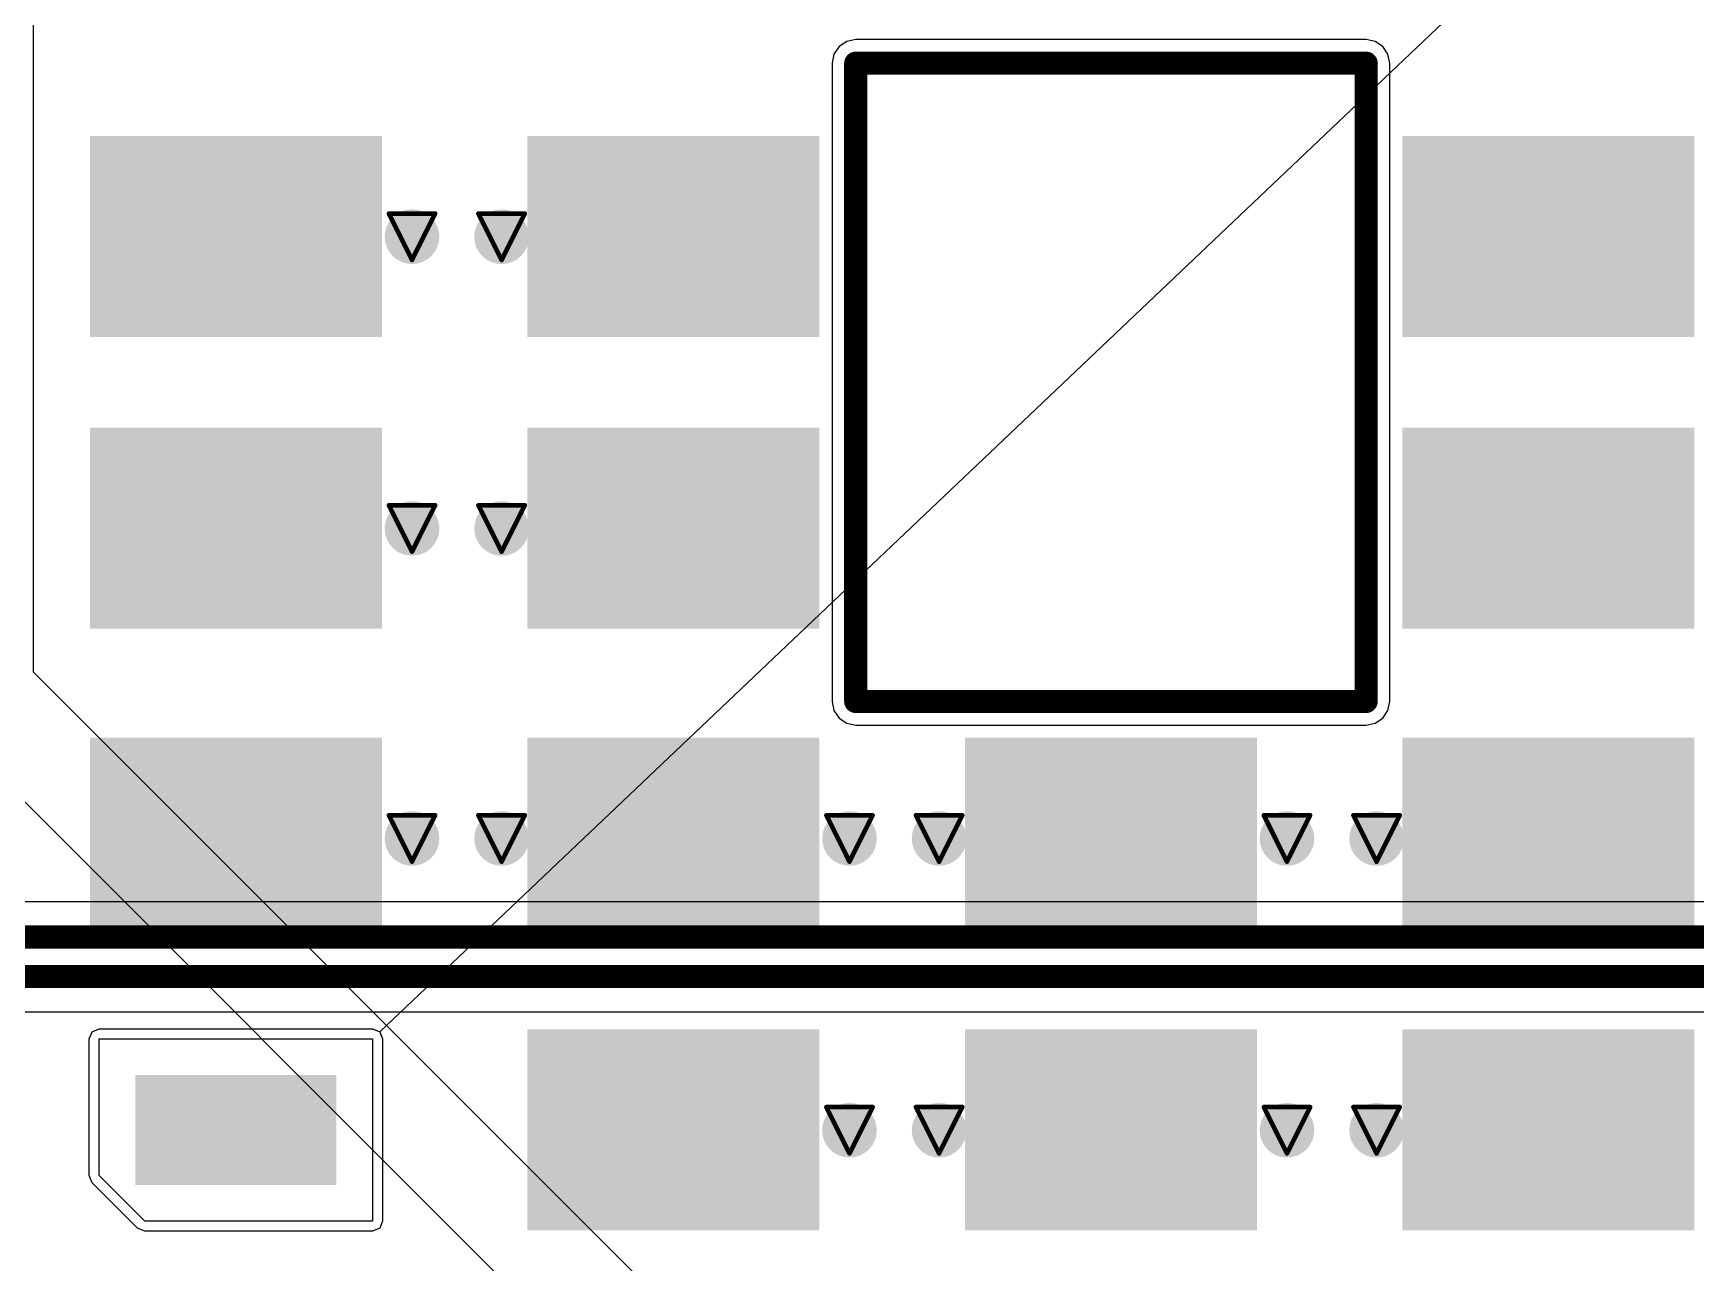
# Model space of a CAD drawing. Header units: inches. Extents: x 0 to 5359, y 0 to 5098.
# Drawn here: x 71.68 to 89.92, y 82.34 to 95.83 of the extents above; entities that cross this region are included whole.
import ezdxf

# ---------------------------------------------------------------- set-up
doc = ezdxf.new("R2010")
doc.units = ezdxf.units.IN
for name, color, linetype in [('Board Outline', 216, 'Continuous'), ('Bottom Layer', 5, 'Continuous'), ('Drill Drawing', 1, 'Continuous'), ('Keep-Out Layer', 6, 'Continuous'), ('Layer 1', 16, 'Continuous'), ('Layer 2', 76, 'Continuous'), ('Multi-Layer', 9, 'Continuous'), ('Top Layer', 1, 'Continuous'), ('Top Paste', 8, 'Continuous'), ('Top Solder', 216, 'Continuous'), ('Via Holes', 16, 'Continuous')]:
    doc.layers.add(name, color=color, linetype=linetype)

# ---------------------------------------------------------------- blocks, each defined once
blk = doc.blocks.new('EC21EFA_512_STD_29')
at = {"layer": 'Top Layer'}
for points in [[(-6, 11.1), (-4, 11.1), (-4, 8.1), (-6, 8.1)], [(-2.6, 11.1), (-0.6, 11.1), (-0.6, 8.1), (-2.6, 8.1)], [(0.6, 11.1), (2.6, 11.1), (2.6, 8.1), (0.6, 8.1)], [(-8.7, 10.6), (-7.7, 10.6), (-7.7, 8.6), (-8.7, 8.6)], [(-9.2, 6.3), (-7.2, 6.3), (-7.2, 3.3), (-9.2, 3.3)], [(-6, 6.3), (-4, 6.3), (-4, 3.3), (-6, 3.3)], [(-2.6, 6.3), (-0.6, 6.3), (-0.6, 3.3), (-2.6, 3.3)], [(0.6, 6.3), (2.6, 6.3), (2.6, 3.3), (0.6, 3.3)], [(-9.2, 1.5), (-7.2, 1.5), (-7.2, -1.5), (-9.2, -1.5)], [(-6, 1.5), (-4, 1.5), (-4, -1.5), (-6, -1.5)], [(-9.2, -3.3), (-7.2, -3.3), (-7.2, -6.3), (-9.2, -6.3)], [(-6, -3.3), (-4, -3.3), (-4, -6.3), (-6, -6.3)], [(-2.6, -3.3), (-0.6, -3.3), (-0.6, -6.3), (-2.6, -6.3)], [(0.6, -3.3), (2.6, -3.3), (2.6, -6.3), (0.6, -6.3)]]:
    blk.add_hatch(color=1, dxfattribs=at).paths.add_polyline_path(points)
at = {"layer": 'Top Paste'}
for points in [[(-6, 11.1), (-4, 11.1), (-4, 8.1), (-6, 8.1)], [(-2.6, 11.1), (-0.6, 11.1), (-0.6, 8.1), (-2.6, 8.1)], [(0.6, 11.1), (2.6, 11.1), (2.6, 8.1), (0.6, 8.1)], [(-8.7, 10.6), (-7.7, 10.6), (-7.7, 8.6), (-8.7, 8.6)], [(-9.2, 6.3), (-7.2, 6.3), (-7.2, 3.3), (-9.2, 3.3)], [(-6, 6.3), (-4, 6.3), (-4, 3.3), (-6, 3.3)], [(-2.6, 6.3), (-0.6, 6.3), (-0.6, 3.3), (-2.6, 3.3)], [(0.6, 6.3), (2.6, 6.3), (2.6, 3.3), (0.6, 3.3)], [(-9.2, 1.5), (-7.2, 1.5), (-7.2, -1.5), (-9.2, -1.5)], [(-6, 1.5), (-4, 1.5), (-4, -1.5), (-6, -1.5)], [(-9.2, -3.3), (-7.2, -3.3), (-7.2, -6.3), (-9.2, -6.3)], [(-6, -3.3), (-4, -3.3), (-4, -6.3), (-6, -6.3)], [(-2.6, -3.3), (-0.6, -3.3), (-0.6, -6.3), (-2.6, -6.3)], [(0.6, -3.3), (2.6, -3.3), (2.6, -6.3), (0.6, -6.3)]]:
    blk.add_hatch(color=8, dxfattribs=at).paths.add_polyline_path(points)
at = {"layer": 'Top Solder'}
for points in [[(-6.102, 11.202), (-3.898, 11.202), (-3.898, 7.998), (-6.102, 7.998)], [(-2.702, 11.202), (-0.498, 11.202), (-0.498, 7.998), (-2.702, 7.998)], [(0.498, 11.202), (2.702, 11.202), (2.702, 7.998), (0.498, 7.998)], [(-8.802, 10.702), (-7.598, 10.702), (-7.598, 8.498), (-8.802, 8.498)], [(-9.302, 6.402), (-7.098, 6.402), (-7.098, 3.198), (-9.302, 3.198)], [(-6.102, 6.402), (-3.898, 6.402), (-3.898, 3.198), (-6.102, 3.198)], [(-2.702, 6.402), (-0.498, 6.402), (-0.498, 3.198), (-2.702, 3.198)], [(0.498, 6.402), (2.702, 6.402), (2.702, 3.198), (0.498, 3.198)], [(-9.302, 1.602), (-7.098, 1.602), (-7.098, -1.602), (-9.302, -1.602)], [(-6.102, 1.602), (-3.898, 1.602), (-3.898, -1.602), (-6.102, -1.602)], [(-9.302, -3.198), (-7.098, -3.198), (-7.098, -6.402), (-9.302, -6.402)], [(-6.102, -3.198), (-3.898, -3.198), (-3.898, -6.402), (-6.102, -6.402)], [(-2.702, -3.198), (-0.498, -3.198), (-0.498, -6.402), (-2.702, -6.402)], [(0.498, -3.198), (2.702, -3.198), (2.702, -6.402), (0.498, -6.402)]]:
    blk.add_hatch(color=216, dxfattribs=at).paths.add_polyline_path(points)
at = {"layer": 'Keep-Out Layer'}
for p, q in [((-3.5, -2.8), (-3.5, 2.8)), ((-3.5, 2.8), (3.5, 2.8)), ((3.5, 2.8), (3.5, -2.8)), ((3.5, -2.8), (-3.5, -2.8))]:
    blk.add_line(p, q, dxfattribs=at)
at = {"layer": 'Top Layer'}
for p, q in [((-9.2, 10.6), (-8.7, 11.1)), ((-8.7, 11.1), (-7.2, 11.1)), ((-7.2, 11.1), (-7.2, 8.1)), ((-9.2, 8.1), (-9.2, 10.6)), ((-7.2, 8.1), (-9.2, 8.1))]:
    blk.add_line(p, q, dxfattribs=at)
at = {"layer": 'Top Solder'}
for p, q in [((-9.278, 10.678), (-8.778, 11.178)), ((-8.778, 11.178), (-8.7, 11.21)), ((-8.7, 11.21), (-7.2, 11.21)), ((-7.2, 11.21), (-7.122, 11.178)), ((-7.122, 11.178), (-7.09, 11.1)), ((-7.09, 11.1), (-7.09, 8.1)), ((-9.31, 10.6), (-9.278, 10.678)), ((-9.31, 8.1), (-9.31, 10.6)), ((-9.278, 8.022), (-9.31, 8.1)), ((-7.09, 8.1), (-7.122, 8.022)), ((-9.2, 7.99), (-9.278, 8.022)), ((-7.2, 7.99), (-9.2, 7.99)), ((-7.122, 8.022), (-7.2, 7.99)), ((-7.122, 8.022), (5006.159, -5275.812))]:
    blk.add_line(p, q, dxfattribs=at)

msp = doc.modelspace()

# ---------------------------------------------------------------- hatches: boundary and pattern name
at = {"layer": 'Bottom Layer'}
h = msp.add_hatch(color=5, dxfattribs=at)
edge = h.paths.add_edge_path()
edge.add_arc((75.832, 93.597), 0.3, 0, 360)
h = msp.add_hatch(color=5, dxfattribs=at)
edge = h.paths.add_edge_path()
edge.add_arc((76.815, 93.597), 0.3, 0, 360)
h = msp.add_hatch(color=5, dxfattribs=at)
edge = h.paths.add_edge_path()
edge.add_arc((75.832, 90.397), 0.3, 0, 360)
h = msp.add_hatch(color=5, dxfattribs=at)
edge = h.paths.add_edge_path()
edge.add_arc((76.815, 90.397), 0.3, 0, 360)
h = msp.add_hatch(color=5, dxfattribs=at)
edge = h.paths.add_edge_path()
edge.add_arc((75.832, 86.997), 0.3, 0, 360)
h = msp.add_hatch(color=5, dxfattribs=at)
edge = h.paths.add_edge_path()
edge.add_arc((76.815, 86.997), 0.3, 0, 360)
h = msp.add_hatch(color=5, dxfattribs=at)
edge = h.paths.add_edge_path()
edge.add_arc((80.632, 86.997), 0.3, 0, 360)
h = msp.add_hatch(color=5, dxfattribs=at)
edge = h.paths.add_edge_path()
edge.add_arc((81.615, 86.997), 0.3, 0, 360)
h = msp.add_hatch(color=5, dxfattribs=at)
edge = h.paths.add_edge_path()
edge.add_arc((85.432, 86.997), 0.3, 0, 360)
h = msp.add_hatch(color=5, dxfattribs=at)
edge = h.paths.add_edge_path()
edge.add_arc((86.415, 86.997), 0.3, 0, 360)
h = msp.add_hatch(color=5, dxfattribs=at)
edge = h.paths.add_edge_path()
edge.add_arc((80.632, 83.797), 0.3, 0, 360)
h = msp.add_hatch(color=5, dxfattribs=at)
edge = h.paths.add_edge_path()
edge.add_arc((81.615, 83.797), 0.3, 0, 360)
h = msp.add_hatch(color=5, dxfattribs=at)
edge = h.paths.add_edge_path()
edge.add_arc((85.432, 83.797), 0.3, 0, 360)
h = msp.add_hatch(color=5, dxfattribs=at)
edge = h.paths.add_edge_path()
edge.add_arc((86.415, 83.797), 0.3, 0, 360)
at = {"layer": 'Layer 1'}
h = msp.add_hatch(color=16, dxfattribs=at)
edge = h.paths.add_edge_path()
edge.add_arc((75.832, 93.597), 0.3, 0, 360)
h = msp.add_hatch(color=16, dxfattribs=at)
edge = h.paths.add_edge_path()
edge.add_arc((76.815, 93.597), 0.3, 0, 360)
h = msp.add_hatch(color=16, dxfattribs=at)
edge = h.paths.add_edge_path()
edge.add_arc((75.832, 90.397), 0.3, 0, 360)
h = msp.add_hatch(color=16, dxfattribs=at)
edge = h.paths.add_edge_path()
edge.add_arc((76.815, 90.397), 0.3, 0, 360)
h = msp.add_hatch(color=16, dxfattribs=at)
edge = h.paths.add_edge_path()
edge.add_arc((75.832, 86.997), 0.3, 0, 360)
h = msp.add_hatch(color=16, dxfattribs=at)
edge = h.paths.add_edge_path()
edge.add_arc((76.815, 86.997), 0.3, 0, 360)
h = msp.add_hatch(color=16, dxfattribs=at)
edge = h.paths.add_edge_path()
edge.add_arc((80.632, 86.997), 0.3, 0, 360)
h = msp.add_hatch(color=16, dxfattribs=at)
edge = h.paths.add_edge_path()
edge.add_arc((81.615, 86.997), 0.3, 0, 360)
h = msp.add_hatch(color=16, dxfattribs=at)
edge = h.paths.add_edge_path()
edge.add_arc((85.432, 86.997), 0.3, 0, 360)
h = msp.add_hatch(color=16, dxfattribs=at)
edge = h.paths.add_edge_path()
edge.add_arc((86.415, 86.997), 0.3, 0, 360)
h = msp.add_hatch(color=16, dxfattribs=at)
edge = h.paths.add_edge_path()
edge.add_arc((80.632, 83.797), 0.3, 0, 360)
h = msp.add_hatch(color=16, dxfattribs=at)
edge = h.paths.add_edge_path()
edge.add_arc((81.615, 83.797), 0.3, 0, 360)
h = msp.add_hatch(color=16, dxfattribs=at)
edge = h.paths.add_edge_path()
edge.add_arc((85.432, 83.797), 0.3, 0, 360)
h = msp.add_hatch(color=16, dxfattribs=at)
edge = h.paths.add_edge_path()
edge.add_arc((86.415, 83.797), 0.3, 0, 360)
at = {"layer": 'Layer 2'}
h = msp.add_hatch(color=76, dxfattribs=at)
edge = h.paths.add_edge_path()
edge.add_arc((75.832, 93.597), 0.3, 0, 360)
h = msp.add_hatch(color=76, dxfattribs=at)
edge = h.paths.add_edge_path()
edge.add_arc((76.815, 93.597), 0.3, 0, 360)
h = msp.add_hatch(color=76, dxfattribs=at)
edge = h.paths.add_edge_path()
edge.add_arc((75.832, 90.397), 0.3, 0, 360)
h = msp.add_hatch(color=76, dxfattribs=at)
edge = h.paths.add_edge_path()
edge.add_arc((76.815, 90.397), 0.3, 0, 360)
h = msp.add_hatch(color=76, dxfattribs=at)
edge = h.paths.add_edge_path()
edge.add_arc((75.832, 86.997), 0.3, 0, 360)
h = msp.add_hatch(color=76, dxfattribs=at)
edge = h.paths.add_edge_path()
edge.add_arc((76.815, 86.997), 0.3, 0, 360)
h = msp.add_hatch(color=76, dxfattribs=at)
edge = h.paths.add_edge_path()
edge.add_arc((80.632, 86.997), 0.3, 0, 360)
h = msp.add_hatch(color=76, dxfattribs=at)
edge = h.paths.add_edge_path()
edge.add_arc((81.615, 86.997), 0.3, 0, 360)
h = msp.add_hatch(color=76, dxfattribs=at)
edge = h.paths.add_edge_path()
edge.add_arc((85.432, 86.997), 0.3, 0, 360)
h = msp.add_hatch(color=76, dxfattribs=at)
edge = h.paths.add_edge_path()
edge.add_arc((86.415, 86.997), 0.3, 0, 360)
h = msp.add_hatch(color=76, dxfattribs=at)
edge = h.paths.add_edge_path()
edge.add_arc((80.632, 83.797), 0.3, 0, 360)
h = msp.add_hatch(color=76, dxfattribs=at)
edge = h.paths.add_edge_path()
edge.add_arc((81.615, 83.797), 0.3, 0, 360)
h = msp.add_hatch(color=76, dxfattribs=at)
edge = h.paths.add_edge_path()
edge.add_arc((85.432, 83.797), 0.3, 0, 360)
h = msp.add_hatch(color=76, dxfattribs=at)
edge = h.paths.add_edge_path()
edge.add_arc((86.415, 83.797), 0.3, 0, 360)
at = {"layer": 'Top Layer'}
h = msp.add_hatch(color=1, dxfattribs=at)
edge = h.paths.add_edge_path()
edge.add_arc((75.832, 93.597), 0.3, 0, 360)
h = msp.add_hatch(color=1, dxfattribs=at)
edge = h.paths.add_edge_path()
edge.add_arc((76.815, 93.597), 0.3, 0, 360)
h = msp.add_hatch(color=1, dxfattribs=at)
edge = h.paths.add_edge_path()
edge.add_arc((75.832, 90.397), 0.3, 0, 360)
h = msp.add_hatch(color=1, dxfattribs=at)
edge = h.paths.add_edge_path()
edge.add_arc((76.815, 90.397), 0.3, 0, 360)
h = msp.add_hatch(color=1, dxfattribs=at)
edge = h.paths.add_edge_path()
edge.add_arc((75.832, 86.997), 0.3, 0, 360)
h = msp.add_hatch(color=1, dxfattribs=at)
edge = h.paths.add_edge_path()
edge.add_arc((76.815, 86.997), 0.3, 0, 360)
h = msp.add_hatch(color=1, dxfattribs=at)
edge = h.paths.add_edge_path()
edge.add_arc((80.632, 86.997), 0.3, 0, 360)
h = msp.add_hatch(color=1, dxfattribs=at)
edge = h.paths.add_edge_path()
edge.add_arc((81.615, 86.997), 0.3, 0, 360)
h = msp.add_hatch(color=1, dxfattribs=at)
edge = h.paths.add_edge_path()
edge.add_arc((85.432, 86.997), 0.3, 0, 360)
h = msp.add_hatch(color=1, dxfattribs=at)
edge = h.paths.add_edge_path()
edge.add_arc((86.415, 86.997), 0.3, 0, 360)
h = msp.add_hatch(color=1, dxfattribs=at)
edge = h.paths.add_edge_path()
edge.add_arc((80.632, 83.797), 0.3, 0, 360)
h = msp.add_hatch(color=1, dxfattribs=at)
edge = h.paths.add_edge_path()
edge.add_arc((81.615, 83.797), 0.3, 0, 360)
h = msp.add_hatch(color=1, dxfattribs=at)
edge = h.paths.add_edge_path()
edge.add_arc((85.432, 83.797), 0.3, 0, 360)
h = msp.add_hatch(color=1, dxfattribs=at)
edge = h.paths.add_edge_path()
edge.add_arc((86.415, 83.797), 0.3, 0, 360)
at = {"layer": 'Via Holes'}
h = msp.add_hatch(color=7, dxfattribs=at)
edge = h.paths.add_edge_path()
edge.add_arc((75.832, 93.597), 0.15, 0, 360)
h = msp.add_hatch(color=7, dxfattribs=at)
edge = h.paths.add_edge_path()
edge.add_arc((76.815, 93.597), 0.15, 0, 360)
h = msp.add_hatch(color=7, dxfattribs=at)
edge = h.paths.add_edge_path()
edge.add_arc((75.832, 90.397), 0.15, 0, 360)
h = msp.add_hatch(color=7, dxfattribs=at)
edge = h.paths.add_edge_path()
edge.add_arc((76.815, 90.397), 0.15, 0, 360)
h = msp.add_hatch(color=7, dxfattribs=at)
edge = h.paths.add_edge_path()
edge.add_arc((75.832, 86.997), 0.15, 0, 360)
h = msp.add_hatch(color=7, dxfattribs=at)
edge = h.paths.add_edge_path()
edge.add_arc((76.815, 86.997), 0.15, 0, 360)
h = msp.add_hatch(color=7, dxfattribs=at)
edge = h.paths.add_edge_path()
edge.add_arc((80.632, 86.997), 0.15, 0, 360)
h = msp.add_hatch(color=7, dxfattribs=at)
edge = h.paths.add_edge_path()
edge.add_arc((81.615, 86.997), 0.15, 0, 360)
h = msp.add_hatch(color=7, dxfattribs=at)
edge = h.paths.add_edge_path()
edge.add_arc((85.432, 86.997), 0.15, 0, 360)
h = msp.add_hatch(color=7, dxfattribs=at)
edge = h.paths.add_edge_path()
edge.add_arc((86.415, 86.997), 0.15, 0, 360)
h = msp.add_hatch(color=7, dxfattribs=at)
edge = h.paths.add_edge_path()
edge.add_arc((80.632, 83.797), 0.15, 0, 360)
h = msp.add_hatch(color=7, dxfattribs=at)
edge = h.paths.add_edge_path()
edge.add_arc((81.615, 83.797), 0.15, 0, 360)
h = msp.add_hatch(color=7, dxfattribs=at)
edge = h.paths.add_edge_path()
edge.add_arc((85.432, 83.797), 0.15, 0, 360)
h = msp.add_hatch(color=7, dxfattribs=at)
edge = h.paths.add_edge_path()
edge.add_arc((86.415, 83.797), 0.15, 0, 360)

# ---------------------------------------------------------------- linework, layer by layer
at = {"layer": 'Board Outline'}
for points in [[(80.7, 95.5, 0.254, 0.254, 0), (86.3, 95.5, 0.254, 0.254, 0)], [(80.7, 88.5, 0.254, 0.254, 0), (80.7, 95.5, 0.254, 0.254, 0)], [(86.3, 88.5, 0.254, 0.254, 0), (86.3, 95.5, 0.254, 0.254, 0)], [(80.7, 88.5, 0.254, 0.254, 0), (86.3, 88.5, 0.254, 0.254, 0)]]:
    msp.add_lwpolyline(points, format="xyseb", dxfattribs=at)
for points in [[(80.637, 95.5, 0.127, 0.127, 1), (80.764, 95.5, 0.127, 0.127, 1)], [(80.637, 95.5, 0.127, 0.127, 1), (80.764, 95.5, 0.127, 0.127, 1)], [(86.237, 95.5, 0.127, 0.127, 1), (86.364, 95.5, 0.127, 0.127, 1)], [(86.237, 95.5, 0.127, 0.127, 1), (86.364, 95.5, 0.127, 0.127, 1)], [(80.637, 88.5, 0.127, 0.127, 1), (80.764, 88.5, 0.127, 0.127, 1)], [(80.637, 88.5, 0.127, 0.127, 1), (80.764, 88.5, 0.127, 0.127, 1)], [(86.237, 88.5, 0.127, 0.127, 1), (86.364, 88.5, 0.127, 0.127, 1)], [(86.237, 88.5, 0.127, 0.127, 1), (86.364, 88.5, 0.127, 0.127, 1)]]:
    msp.add_lwpolyline(points, format="xyseb", close=True, dxfattribs=at)
at = {"layer": 'Bottom Layer'}
for p, q in [((80.461, 95.599), (80.441, 95.5)), ((80.517, 95.683), (80.461, 95.599)), ((80.601, 95.739), (80.517, 95.683)), ((80.7, 95.759), (80.601, 95.739)), ((86.3, 95.759), (80.7, 95.759)), ((86.399, 95.739), (86.3, 95.759)), ((86.483, 95.683), (86.399, 95.739)), ((86.539, 95.599), (86.483, 95.683)), ((86.559, 95.5), (86.539, 95.599)), ((80.441, 95.5), (80.441, 88.5)), ((86.559, 88.5), (86.559, 95.5)), ((80.441, 88.5), (80.461, 88.401)), ((86.539, 88.401), (86.559, 88.5)), ((80.461, 88.401), (80.517, 88.317)), ((80.517, 88.317), (80.601, 88.261)), ((86.399, 88.261), (86.483, 88.317)), ((86.483, 88.317), (86.539, 88.401)), ((80.601, 88.261), (80.7, 88.241)), ((80.7, 88.241), (86.3, 88.241)), ((86.3, 88.241), (86.399, 88.261)), ((95.823, 86.304), (67.544, 86.304)), ((67.544, 85.096), (95.823, 85.096))]:
    msp.add_line(p, q, dxfattribs=at)
for points in [[(67.229, 85.916, 0.254, 0.254, 0), (95.823, 85.916, 0.254, 0.254, 0)], [(67.229, 85.484, 0.254, 0.254, 0), (95.823, 85.484, 0.254, 0.254, 0)]]:
    msp.add_lwpolyline(points, format="xyseb", dxfattribs=at)
at = {"layer": 'Drill Drawing'}
for points in [[(75.578, 93.851, 0.0508, 0.0508, 0), (76.086, 93.851, 0.0508, 0.0508, 0)], [(75.578, 93.851, 0.0508, 0.0508, 0), (75.832, 93.343, 0.0508, 0.0508, 0)], [(75.832, 93.343, 0.0508, 0.0508, 0), (76.086, 93.851, 0.0508, 0.0508, 0)], [(76.561, 93.851, 0.0508, 0.0508, 0), (77.069, 93.851, 0.0508, 0.0508, 0)], [(76.561, 93.851, 0.0508, 0.0508, 0), (76.815, 93.343, 0.0508, 0.0508, 0)], [(76.815, 93.343, 0.0508, 0.0508, 0), (77.069, 93.851, 0.0508, 0.0508, 0)], [(75.578, 90.651, 0.0508, 0.0508, 0), (76.086, 90.651, 0.0508, 0.0508, 0)], [(75.578, 90.651, 0.0508, 0.0508, 0), (75.832, 90.143, 0.0508, 0.0508, 0)], [(75.832, 90.143, 0.0508, 0.0508, 0), (76.086, 90.651, 0.0508, 0.0508, 0)], [(76.561, 90.651, 0.0508, 0.0508, 0), (77.069, 90.651, 0.0508, 0.0508, 0)], [(76.561, 90.651, 0.0508, 0.0508, 0), (76.815, 90.143, 0.0508, 0.0508, 0)], [(76.815, 90.143, 0.0508, 0.0508, 0), (77.069, 90.651, 0.0508, 0.0508, 0)], [(75.578, 87.251, 0.0508, 0.0508, 0), (76.086, 87.251, 0.0508, 0.0508, 0)], [(75.578, 87.251, 0.0508, 0.0508, 0), (75.832, 86.743, 0.0508, 0.0508, 0)], [(75.832, 86.743, 0.0508, 0.0508, 0), (76.086, 87.251, 0.0508, 0.0508, 0)], [(76.561, 87.251, 0.0508, 0.0508, 0), (77.069, 87.251, 0.0508, 0.0508, 0)], [(76.561, 87.251, 0.0508, 0.0508, 0), (76.815, 86.743, 0.0508, 0.0508, 0)], [(76.815, 86.743, 0.0508, 0.0508, 0), (77.069, 87.251, 0.0508, 0.0508, 0)], [(80.378, 87.251, 0.0508, 0.0508, 0), (80.886, 87.251, 0.0508, 0.0508, 0)], [(80.378, 87.251, 0.0508, 0.0508, 0), (80.632, 86.743, 0.0508, 0.0508, 0)], [(80.632, 86.743, 0.0508, 0.0508, 0), (80.886, 87.251, 0.0508, 0.0508, 0)], [(81.361, 87.251, 0.0508, 0.0508, 0), (81.869, 87.251, 0.0508, 0.0508, 0)], [(81.361, 87.251, 0.0508, 0.0508, 0), (81.615, 86.743, 0.0508, 0.0508, 0)], [(81.615, 86.743, 0.0508, 0.0508, 0), (81.869, 87.251, 0.0508, 0.0508, 0)], [(85.178, 87.251, 0.0508, 0.0508, 0), (85.686, 87.251, 0.0508, 0.0508, 0)], [(85.178, 87.251, 0.0508, 0.0508, 0), (85.432, 86.743, 0.0508, 0.0508, 0)], [(85.432, 86.743, 0.0508, 0.0508, 0), (85.686, 87.251, 0.0508, 0.0508, 0)], [(86.161, 87.251, 0.0508, 0.0508, 0), (86.669, 87.251, 0.0508, 0.0508, 0)], [(86.161, 87.251, 0.0508, 0.0508, 0), (86.415, 86.743, 0.0508, 0.0508, 0)], [(86.415, 86.743, 0.0508, 0.0508, 0), (86.669, 87.251, 0.0508, 0.0508, 0)], [(80.378, 84.051, 0.0508, 0.0508, 0), (80.886, 84.051, 0.0508, 0.0508, 0)], [(80.378, 84.051, 0.0508, 0.0508, 0), (80.632, 83.543, 0.0508, 0.0508, 0)], [(80.632, 83.543, 0.0508, 0.0508, 0), (80.886, 84.051, 0.0508, 0.0508, 0)], [(81.361, 84.051, 0.0508, 0.0508, 0), (81.869, 84.051, 0.0508, 0.0508, 0)], [(81.361, 84.051, 0.0508, 0.0508, 0), (81.615, 83.543, 0.0508, 0.0508, 0)], [(81.615, 83.543, 0.0508, 0.0508, 0), (81.869, 84.051, 0.0508, 0.0508, 0)], [(85.178, 84.051, 0.0508, 0.0508, 0), (85.686, 84.051, 0.0508, 0.0508, 0)], [(85.178, 84.051, 0.0508, 0.0508, 0), (85.432, 83.543, 0.0508, 0.0508, 0)], [(85.432, 83.543, 0.0508, 0.0508, 0), (85.686, 84.051, 0.0508, 0.0508, 0)], [(86.161, 84.051, 0.0508, 0.0508, 0), (86.669, 84.051, 0.0508, 0.0508, 0)], [(86.161, 84.051, 0.0508, 0.0508, 0), (86.415, 83.543, 0.0508, 0.0508, 0)], [(86.415, 83.543, 0.0508, 0.0508, 0), (86.669, 84.051, 0.0508, 0.0508, 0)]]:
    msp.add_lwpolyline(points, format="xyseb", dxfattribs=at)
for points in [[(75.566, 93.851, 0.0254, 0.0254, 1), (75.591, 93.851, 0.0254, 0.0254, 1)], [(75.566, 93.851, 0.0254, 0.0254, 1), (75.591, 93.851, 0.0254, 0.0254, 1)], [(76.074, 93.851, 0.0254, 0.0254, 1), (76.099, 93.851, 0.0254, 0.0254, 1)], [(76.074, 93.851, 0.0254, 0.0254, 1), (76.099, 93.851, 0.0254, 0.0254, 1)], [(76.548, 93.851, 0.0254, 0.0254, 1), (76.574, 93.851, 0.0254, 0.0254, 1)], [(76.548, 93.851, 0.0254, 0.0254, 1), (76.574, 93.851, 0.0254, 0.0254, 1)], [(77.056, 93.851, 0.0254, 0.0254, 1), (77.082, 93.851, 0.0254, 0.0254, 1)], [(77.056, 93.851, 0.0254, 0.0254, 1), (77.082, 93.851, 0.0254, 0.0254, 1)], [(75.82, 93.343, 0.0254, 0.0254, 1), (75.845, 93.343, 0.0254, 0.0254, 1)], [(75.82, 93.343, 0.0254, 0.0254, 1), (75.845, 93.343, 0.0254, 0.0254, 1)], [(76.802, 93.343, 0.0254, 0.0254, 1), (76.828, 93.343, 0.0254, 0.0254, 1)], [(76.802, 93.343, 0.0254, 0.0254, 1), (76.828, 93.343, 0.0254, 0.0254, 1)], [(75.566, 90.651, 0.0254, 0.0254, 1), (75.591, 90.651, 0.0254, 0.0254, 1)], [(75.566, 90.651, 0.0254, 0.0254, 1), (75.591, 90.651, 0.0254, 0.0254, 1)], [(76.074, 90.651, 0.0254, 0.0254, 1), (76.099, 90.651, 0.0254, 0.0254, 1)], [(76.074, 90.651, 0.0254, 0.0254, 1), (76.099, 90.651, 0.0254, 0.0254, 1)], [(76.548, 90.651, 0.0254, 0.0254, 1), (76.574, 90.651, 0.0254, 0.0254, 1)], [(76.548, 90.651, 0.0254, 0.0254, 1), (76.574, 90.651, 0.0254, 0.0254, 1)], [(77.056, 90.651, 0.0254, 0.0254, 1), (77.082, 90.651, 0.0254, 0.0254, 1)], [(77.056, 90.651, 0.0254, 0.0254, 1), (77.082, 90.651, 0.0254, 0.0254, 1)], [(75.82, 90.143, 0.0254, 0.0254, 1), (75.845, 90.143, 0.0254, 0.0254, 1)], [(75.82, 90.143, 0.0254, 0.0254, 1), (75.845, 90.143, 0.0254, 0.0254, 1)], [(76.802, 90.143, 0.0254, 0.0254, 1), (76.828, 90.143, 0.0254, 0.0254, 1)], [(76.802, 90.143, 0.0254, 0.0254, 1), (76.828, 90.143, 0.0254, 0.0254, 1)], [(75.566, 87.251, 0.0254, 0.0254, 1), (75.591, 87.251, 0.0254, 0.0254, 1)], [(75.566, 87.251, 0.0254, 0.0254, 1), (75.591, 87.251, 0.0254, 0.0254, 1)], [(76.074, 87.251, 0.0254, 0.0254, 1), (76.099, 87.251, 0.0254, 0.0254, 1)], [(76.074, 87.251, 0.0254, 0.0254, 1), (76.099, 87.251, 0.0254, 0.0254, 1)], [(76.548, 87.251, 0.0254, 0.0254, 1), (76.574, 87.251, 0.0254, 0.0254, 1)], [(76.548, 87.251, 0.0254, 0.0254, 1), (76.574, 87.251, 0.0254, 0.0254, 1)], [(77.056, 87.251, 0.0254, 0.0254, 1), (77.082, 87.251, 0.0254, 0.0254, 1)], [(77.056, 87.251, 0.0254, 0.0254, 1), (77.082, 87.251, 0.0254, 0.0254, 1)], [(80.366, 87.251, 0.0254, 0.0254, 1), (80.391, 87.251, 0.0254, 0.0254, 1)], [(80.366, 87.251, 0.0254, 0.0254, 1), (80.391, 87.251, 0.0254, 0.0254, 1)], [(80.874, 87.251, 0.0254, 0.0254, 1), (80.899, 87.251, 0.0254, 0.0254, 1)], [(80.874, 87.251, 0.0254, 0.0254, 1), (80.899, 87.251, 0.0254, 0.0254, 1)], [(81.348, 87.251, 0.0254, 0.0254, 1), (81.374, 87.251, 0.0254, 0.0254, 1)], [(81.348, 87.251, 0.0254, 0.0254, 1), (81.374, 87.251, 0.0254, 0.0254, 1)], [(81.856, 87.251, 0.0254, 0.0254, 1), (81.882, 87.251, 0.0254, 0.0254, 1)], [(81.856, 87.251, 0.0254, 0.0254, 1), (81.882, 87.251, 0.0254, 0.0254, 1)], [(85.166, 87.251, 0.0254, 0.0254, 1), (85.191, 87.251, 0.0254, 0.0254, 1)], [(85.166, 87.251, 0.0254, 0.0254, 1), (85.191, 87.251, 0.0254, 0.0254, 1)], [(85.674, 87.251, 0.0254, 0.0254, 1), (85.699, 87.251, 0.0254, 0.0254, 1)], [(85.674, 87.251, 0.0254, 0.0254, 1), (85.699, 87.251, 0.0254, 0.0254, 1)], [(86.148, 87.251, 0.0254, 0.0254, 1), (86.174, 87.251, 0.0254, 0.0254, 1)], [(86.148, 87.251, 0.0254, 0.0254, 1), (86.174, 87.251, 0.0254, 0.0254, 1)], [(86.656, 87.251, 0.0254, 0.0254, 1), (86.682, 87.251, 0.0254, 0.0254, 1)], [(86.656, 87.251, 0.0254, 0.0254, 1), (86.682, 87.251, 0.0254, 0.0254, 1)], [(75.82, 86.743, 0.0254, 0.0254, 1), (75.845, 86.743, 0.0254, 0.0254, 1)], [(75.82, 86.743, 0.0254, 0.0254, 1), (75.845, 86.743, 0.0254, 0.0254, 1)], [(76.802, 86.743, 0.0254, 0.0254, 1), (76.828, 86.743, 0.0254, 0.0254, 1)], [(76.802, 86.743, 0.0254, 0.0254, 1), (76.828, 86.743, 0.0254, 0.0254, 1)], [(80.62, 86.743, 0.0254, 0.0254, 1), (80.645, 86.743, 0.0254, 0.0254, 1)], [(80.62, 86.743, 0.0254, 0.0254, 1), (80.645, 86.743, 0.0254, 0.0254, 1)], [(81.602, 86.743, 0.0254, 0.0254, 1), (81.628, 86.743, 0.0254, 0.0254, 1)], [(81.602, 86.743, 0.0254, 0.0254, 1), (81.628, 86.743, 0.0254, 0.0254, 1)], [(85.42, 86.743, 0.0254, 0.0254, 1), (85.445, 86.743, 0.0254, 0.0254, 1)], [(85.42, 86.743, 0.0254, 0.0254, 1), (85.445, 86.743, 0.0254, 0.0254, 1)], [(86.402, 86.743, 0.0254, 0.0254, 1), (86.428, 86.743, 0.0254, 0.0254, 1)], [(86.402, 86.743, 0.0254, 0.0254, 1), (86.428, 86.743, 0.0254, 0.0254, 1)], [(80.366, 84.051, 0.0254, 0.0254, 1), (80.391, 84.051, 0.0254, 0.0254, 1)], [(80.366, 84.051, 0.0254, 0.0254, 1), (80.391, 84.051, 0.0254, 0.0254, 1)], [(80.874, 84.051, 0.0254, 0.0254, 1), (80.899, 84.051, 0.0254, 0.0254, 1)], [(80.874, 84.051, 0.0254, 0.0254, 1), (80.899, 84.051, 0.0254, 0.0254, 1)], [(81.348, 84.051, 0.0254, 0.0254, 1), (81.374, 84.051, 0.0254, 0.0254, 1)], [(81.348, 84.051, 0.0254, 0.0254, 1), (81.374, 84.051, 0.0254, 0.0254, 1)], [(81.856, 84.051, 0.0254, 0.0254, 1), (81.882, 84.051, 0.0254, 0.0254, 1)], [(81.856, 84.051, 0.0254, 0.0254, 1), (81.882, 84.051, 0.0254, 0.0254, 1)], [(85.166, 84.051, 0.0254, 0.0254, 1), (85.191, 84.051, 0.0254, 0.0254, 1)], [(85.166, 84.051, 0.0254, 0.0254, 1), (85.191, 84.051, 0.0254, 0.0254, 1)], [(85.674, 84.051, 0.0254, 0.0254, 1), (85.699, 84.051, 0.0254, 0.0254, 1)], [(85.674, 84.051, 0.0254, 0.0254, 1), (85.699, 84.051, 0.0254, 0.0254, 1)], [(86.148, 84.051, 0.0254, 0.0254, 1), (86.174, 84.051, 0.0254, 0.0254, 1)], [(86.148, 84.051, 0.0254, 0.0254, 1), (86.174, 84.051, 0.0254, 0.0254, 1)], [(86.656, 84.051, 0.0254, 0.0254, 1), (86.682, 84.051, 0.0254, 0.0254, 1)], [(86.656, 84.051, 0.0254, 0.0254, 1), (86.682, 84.051, 0.0254, 0.0254, 1)], [(80.62, 83.543, 0.0254, 0.0254, 1), (80.645, 83.543, 0.0254, 0.0254, 1)], [(80.62, 83.543, 0.0254, 0.0254, 1), (80.645, 83.543, 0.0254, 0.0254, 1)], [(81.602, 83.543, 0.0254, 0.0254, 1), (81.628, 83.543, 0.0254, 0.0254, 1)], [(81.602, 83.543, 0.0254, 0.0254, 1), (81.628, 83.543, 0.0254, 0.0254, 1)], [(85.42, 83.543, 0.0254, 0.0254, 1), (85.445, 83.543, 0.0254, 0.0254, 1)], [(85.42, 83.543, 0.0254, 0.0254, 1), (85.445, 83.543, 0.0254, 0.0254, 1)], [(86.402, 83.543, 0.0254, 0.0254, 1), (86.428, 83.543, 0.0254, 0.0254, 1)], [(86.402, 83.543, 0.0254, 0.0254, 1), (86.428, 83.543, 0.0254, 0.0254, 1)]]:
    msp.add_lwpolyline(points, format="xyseb", close=True, dxfattribs=at)
at = {"layer": 'Layer 1'}
for p, q in [((80.461, 95.599), (80.441, 95.5)), ((80.517, 95.683), (80.461, 95.599)), ((80.601, 95.739), (80.517, 95.683)), ((80.7, 95.759), (80.601, 95.739)), ((86.3, 95.759), (80.7, 95.759)), ((86.399, 95.739), (86.3, 95.759)), ((86.483, 95.683), (86.399, 95.739)), ((86.539, 95.599), (86.483, 95.683)), ((86.559, 95.5), (86.539, 95.599)), ((80.441, 95.5), (80.441, 88.5)), ((86.559, 88.5), (86.559, 95.5)), ((80.441, 88.5), (80.461, 88.401)), ((86.539, 88.401), (86.559, 88.5)), ((80.461, 88.401), (80.517, 88.317)), ((80.517, 88.317), (80.601, 88.261)), ((86.399, 88.261), (86.483, 88.317)), ((86.483, 88.317), (86.539, 88.401)), ((80.601, 88.261), (80.7, 88.241)), ((80.7, 88.241), (86.3, 88.241)), ((86.3, 88.241), (86.399, 88.261))]:
    msp.add_line(p, q, dxfattribs=at)
at = {"layer": 'Layer 2'}
for p, q in [((71.679, 88.82), (71.679, 118.389)), ((80.461, 95.599), (80.441, 95.5)), ((80.517, 95.683), (80.461, 95.599)), ((80.601, 95.739), (80.517, 95.683)), ((80.7, 95.759), (80.601, 95.739)), ((86.3, 95.759), (80.7, 95.759)), ((86.399, 95.739), (86.3, 95.759)), ((86.483, 95.683), (86.399, 95.739)), ((86.539, 95.599), (86.483, 95.683)), ((86.559, 95.5), (86.539, 95.599)), ((80.441, 95.5), (80.441, 88.5)), ((86.559, 88.5), (86.559, 95.5)), ((90.874, 69.624), (71.679, 88.82)), ((70.5, 88.482), (85.219, 73.763)), ((80.441, 88.5), (80.461, 88.401)), ((86.539, 88.401), (86.559, 88.5)), ((80.461, 88.401), (80.517, 88.317)), ((80.517, 88.317), (80.601, 88.261)), ((86.399, 88.261), (86.483, 88.317)), ((86.483, 88.317), (86.539, 88.401)), ((80.601, 88.261), (80.7, 88.241)), ((80.7, 88.241), (86.3, 88.241)), ((86.3, 88.241), (86.399, 88.261))]:
    msp.add_line(p, q, dxfattribs=at)
at = {"layer": 'Multi-Layer'}
for p, q in [((80.7, 88.5), (80.7, 95.5)), ((80.7, 95.5), (86.3, 95.5)), ((86.3, 95.5), (86.3, 88.5)), ((86.3, 88.5), (80.7, 88.5))]:
    msp.add_line(p, q, dxfattribs=at)
at = {"layer": 'Top Layer'}
for p, q in [((80.461, 95.599), (80.441, 95.5)), ((80.517, 95.683), (80.461, 95.599)), ((80.601, 95.739), (80.517, 95.683)), ((80.7, 95.759), (80.601, 95.739)), ((86.3, 95.759), (80.7, 95.759)), ((86.399, 95.739), (86.3, 95.759)), ((86.483, 95.683), (86.399, 95.739)), ((86.539, 95.599), (86.483, 95.683)), ((86.559, 95.5), (86.539, 95.599)), ((80.441, 95.5), (80.441, 88.5)), ((86.559, 88.5), (86.559, 95.5)), ((80.441, 88.5), (80.461, 88.401)), ((86.539, 88.401), (86.559, 88.5)), ((80.461, 88.401), (80.517, 88.317)), ((80.517, 88.317), (80.601, 88.261)), ((86.399, 88.261), (86.483, 88.317)), ((86.483, 88.317), (86.539, 88.401)), ((80.601, 88.261), (80.7, 88.241)), ((80.7, 88.241), (86.3, 88.241)), ((86.3, 88.241), (86.399, 88.261))]:
    msp.add_line(p, q, dxfattribs=at)

# ---------------------------------------------------------------- block references
at = {"rotation": 90}
msp.add_blockref('EC21EFA_512_STD_29', (83.5, 92), dxfattribs=at)

doc.saveas('drawing.dxf')
